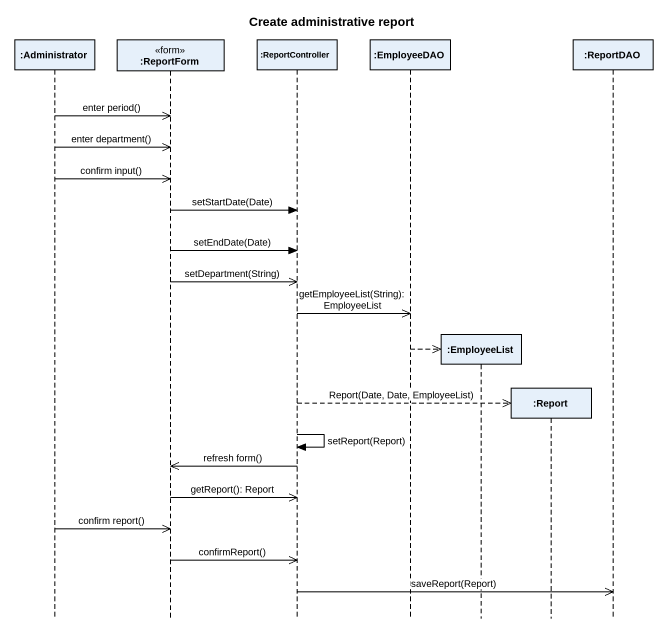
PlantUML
@startuml
title Create administrative report
hide footbox
participant ":Administrator" as Administrator
participant ":ReportForm" as ReportForm <<form>>
participant ":ReportController" as ReportController
participant ":EmployeeDAO" as EmployeeDAO
participant ":EmployeeList" as EmployeeList
participant ":Report" as Report
participant ":ReportDAO" as ReportDAO

Administrator ->> ReportForm : enter period()
Administrator ->> ReportForm : enter department()
Administrator ->> ReportForm : confirm input()
ReportForm -> ReportController : setStartDate(Date)
ReportForm -> ReportController : setEndDate(Date)
ReportForm ->> ReportController : setDepartment(String)
ReportController ->> EmployeeDAO : getEmployeeList(String): EmployeeList
EmployeeDAO -->> EmployeeList **
ReportController -->> Report ** : Report(Date, Date, EmployeeList)
ReportController -> ReportController : setReport(Report)
ReportController ->> ReportForm : refresh form()
ReportForm ->> ReportController : getReport(): Report
Administrator ->> ReportForm : confirm report()
ReportForm ->> ReportController : confirmReport()
ReportController ->> ReportDAO : saveReport(Report)
@enduml
